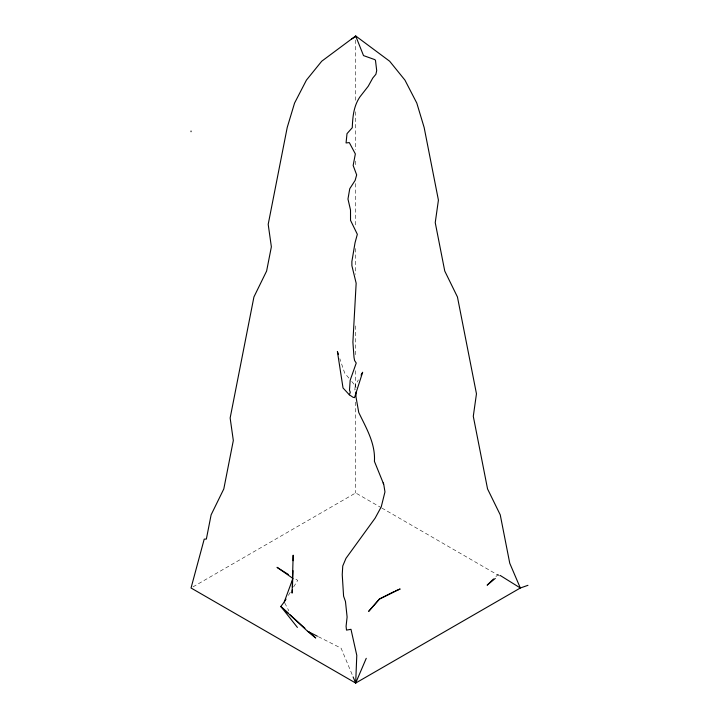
<?xml version="1.0" encoding="UTF-8"?>
<svg xmlns="http://www.w3.org/2000/svg" width="719" height="719" viewBox="0 0 719 719"><rect width="100%" height="100%" fill="white"/><g stroke="black" fill="none" stroke-linecap="round" stroke-linejoin="round"><path stroke-width="0.54" stroke-dasharray="3.6 2.7" d="M351.717 381.456L355.222 385.627L354.674 391.199M356.148 387.649L355.105 385.672L358.341 379.911M288.355 595.395L291.285 590.703M293.622 586.947L297.72 580.368L293.954 578.004M495.912 576.611L498.312 574.274L500.145 575.416M192.98 586.875L355.68 492.937L380.863 507.479M318.391 636.71L341.112 648.205L352.687 675.878M381.834 508.036L499.993 576.252M348.913 378.113L344.698 373.107L339.835 358.7M284.76 602.953L288.813 610.791M355.68 40.021L355.68 102.808M355.68 111.769L355.68 149.894M355.68 161.101L355.68 166.709M355.68 183.525L355.68 227.24M355.68 248.54L355.68 274.325M355.68 325.896L355.68 357.289M355.68 370.743L355.68 389.797M355.68 402.128L355.68 492.937"/><path stroke-width="1.08" d="M293.001 570.67L292.444 586.803M293.1 560.712L293.163 555.185L292.094 593.094L292.274 589.948M356.031 391.918L355.977 396.834L358.745 412.472C366.115 427.877 375.552 443.461 374.419 461.364L383.757 484.372L384.962 491.904L381.232 506.886L375.12 518.156L345.992 558.321L342.756 565.97L342.235 574.616L343.592 596.168L345.471 601.506L347.106 617.019L346.082 626.303L346.504 630.114L350.98 629.305L356.786 655.351L355.68 683.05L191.038 587.998L204.214 539.142L206.362 539.052L211.116 514.84L223.807 488.929L233.324 440.504L230.143 418.009L253.924 296.965L266.614 271.045L271.369 246.833L268.196 224.337L287.214 127.497L294.565 103.078L306.429 80.115L321.717 61.223L355.68 35.95L389.653 61.223L404.941 80.115L416.795 103.078L424.147 127.497L438.419 200.125L435.238 222.629L444.755 271.045L457.446 296.965L476.463 393.796L473.291 416.301L487.554 488.929L500.244 514.84L509.762 563.265L520.331 587.998L355.68 683.05L353.11 676.903M361.037 375.12L362.655 372.244L354.521 397.616L353.074 397.31L349.362 394.83L350.27 392.241L349.488 390.147L350.162 380.297L356.238 363.041L354.593 360.534L354.009 357.361L352.894 342.091L356.157 283.214L351.897 265.715L351.87 261.599L355.042 242.743L357.334 234.304L350.53 220.338L350.513 210.029L347.969 199.028L349.749 188.72L355.132 180.406L356.669 174.897L353.155 165.496L355.348 153.92L349.308 142.596L346.064 142.946L347.007 133.653L352.265 127.721C352.714 116.963 353.586 106.178 359.94 96.858L368.2 86.289L372.802 77.994L375.893 74.282L376.702 70.606L375.48 60.387L374.887 59.65L363.517 55.597L355.68 35.95L355.68 36.66L351.411 39.123M297.414 627.435L280.823 606.468L284.257 601.974L292.921 578.418L277.022 567.336L288.31 574.445M355.68 683.05L366.25 658.316M284.257 601.974L286.009 599.152M493.522 578.957L487.131 585.194L495.31 578.409M394.363 591.44L379.461 599.026L368.784 611.231L379.461 599.026L400.159 588.978L395.351 590.928M527.962 585.32L520.331 587.998L500.145 575.416M288.301 613.226L280.823 606.468L307.525 631.219L317.403 636.216M307.525 631.219L315.704 638.005L309.062 631.992M289.964 614.727L304.91 628.244M349.362 394.83L343.026 387.963L337.4 351.492L338.442 354.575M383.164 482.907L383.595 483.95M191.038 131.002L191.038 131.721"/></g></svg>
